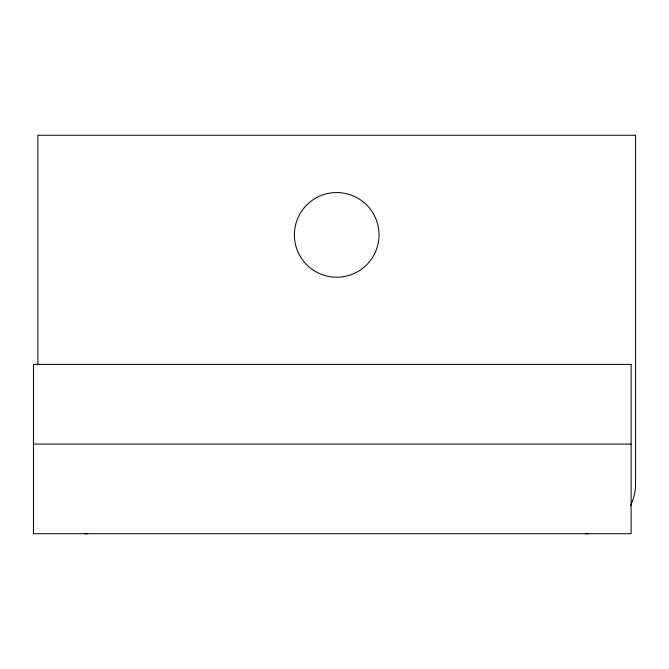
<?xml version="1.0" encoding="UTF-8"?>
<svg xmlns="http://www.w3.org/2000/svg" width="669" height="669" viewBox="0 0 669 669"><rect width="100%" height="100%" fill="white"/><g stroke="black" fill="none" stroke-linecap="round" stroke-linejoin="round"><path stroke-width="1" d="M33.45 444.074L631.135 444.074M37.865 364.923L37.865 135.272L635.55 135.272L635.55 483.921A49.807 49.807 0 0 1 630.616 505.53M588.536 533.653A49.807 49.807 0 0 1 585.743 533.728M87.672 533.728A49.807 49.807 0 0 1 84.879 533.653M631.135 364.388L33.45 364.388L33.45 533.728L631.135 533.728L631.135 364.388M313.385 270.217A42.339 42.339 0 0 0 378.963 237.42A42.339 42.339 0 0 0 317.775 197.02A42.339 42.339 0 0 0 313.385 270.217"/></g></svg>
